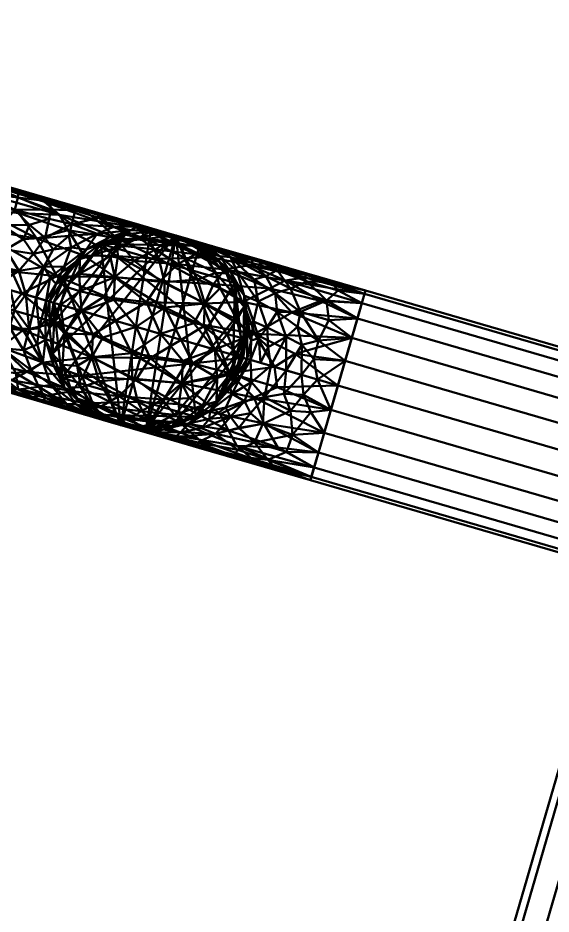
# Model space of a CAD drawing. Header units: inches. Extents: x -1654 to 1344, y -1538 to 36.
# Drawn here: x -878.78 to -865.28, y -646.18 to -623.47 of the extents above; entities that cross this region are included whole.
import ezdxf

# ---------------------------------------------------------------- set-up
doc = ezdxf.new("R2010")
doc.units = ezdxf.units.IN
doc.header["$MEASUREMENT"] = 0
doc.linetypes.add('Center', pattern=[1.25, 0.25, -0.1875, 0.625, -0.1875])
doc.layers.add('M-HVAC-DUCT', color=1, linetype='Center', lineweight=30)
doc.layers.add('M-HVAC-DUCT-SA', color=1, linetype='Continuous', lineweight=50)

# ---------------------------------------------------------------- blocks, each defined once
blk = doc.blocks.new('Round Elbow - 1 D-853354-_3D_')
at = {"layer": 'M-HVAC-DUCT', "color": 8, "linetype": 'Continuous', "lineweight": 50}
mesh = blk.add_polyface(dxfattribs=at)
corners = [(-2.5, 5), (-2.69, 4.043), (-3.232, 3.232), (-4.043, 2.69), (-5, 2.5), (-5, 2.415, 0.647), (-5, 2.165, 1.25), (-5, 1.768, 1.768), (-5, 1.25, 2.165), (-5, 0.647, 2.415), (-5, 0, 2.5), (-3.455, 0.245, 2.5), (-2.061, 0.955, 2.5), (-0.955, 2.061, 2.5), (-0.245, 3.455, 2.5), (0, 5, 2.5), (-0.647, 5, 2.415), (-1.25, 5, 2.165), (-1.768, 5, 1.768), (-2.165, 5, 1.25), (-2.415, 5, 0.647), (-2.919, 2.213, 1.983), (-2.342, 3.574, 1.522), (-4.025, 2.493, 0.957), (-1.238, 3.518, 2.31), (-3.573, 1.217, 2.31), (-2.429, 4.209, 0.957), (-2.028, 2.028, 2.37), (-2.904, 3.399, 0.818), (-4.24, 2.081, 1.522), (-1.635, 4.119, 1.983), (-3.434, 2.464, 1.473), (-1.987, 3.163, 2.021), (-4.213, 1.612, 1.983), (-2.062, 4.317, 1.522), (-3.394, 2.867, 0.906), (-2.891, 3.004, 1.362), (-4.464, 2.607), (-4.232, 2.572, 0.477), (-3.638, 2.961), (-3.39, 3.038, 0.434), (-3.77, 2.744, 0.587), (-4.527, 2.396, 0.842), (-2.607, 4.464), (-2.575, 4.233, 0.465), (-2.667, 3.832, 0.729), (-2.604, 3.605, 1.135), (-1.011, 4.337, 2.31), (-0.539, 4.102, 2.459), (-0.835, 3.204, 2.457), (-1.456, 2.711, 2.375), (-4.369, 1.006, 2.31), (-4.098, 0.543, 2.459), (-3.19, 0.843, 2.456), (-2.748, 1.48, 2.361), (-2.267, 2.478, 2.147), (-2.566, 2.821, 1.802), (-3.484, 1.735, 2.071), (-2.961, 3.638)]
mesh.append_faces([[corners[k] for k in face] for face in [(9, 51, 8), (17, 47, 16), (16, 48, 15), (1, 44, 43), (37, 38, 3), (2, 28, 58), (15, 48, 14), (10, 52, 9)]], dxfattribs={"vtx0": -1, "vtx1": -1, "color": 8})
mesh.append_faces([[corners[k] for k in face] for face in [(21, 57, 54), (25, 53, 54), (31, 29, 57), (13, 49, 50), (28, 35, 36), (5, 42, 38), (25, 52, 53), (5, 38, 37), (29, 23, 42), (38, 42, 23), (48, 49, 14), (20, 43, 44), (33, 57, 29), (47, 48, 16), (25, 51, 52), (30, 32, 24), (31, 23, 29), (47, 30, 24), (46, 26, 45), (35, 41, 23), (50, 32, 55), (35, 40, 41), (34, 30, 18), (45, 26, 44), (22, 34, 26), (28, 45, 58), (32, 30, 22), (7, 33, 29), (55, 56, 21), (35, 23, 31), (56, 22, 36), (55, 21, 54), (51, 33, 8), (57, 33, 25), (26, 34, 19), (22, 30, 34), (36, 35, 31), (56, 31, 21), (46, 36, 22), (38, 41, 3), (28, 40, 35), (39, 41, 40), (23, 41, 38), (29, 42, 6), (45, 44, 1), (20, 44, 26), (46, 45, 28), (36, 46, 28), (26, 46, 22), (30, 47, 17), (24, 49, 48), (24, 48, 47), (50, 49, 24), (32, 50, 24), (13, 50, 27), (52, 51, 9), (33, 51, 25), (52, 11, 53), (54, 12, 27), (12, 54, 53), (54, 27, 55), (50, 55, 27), (56, 55, 32), (22, 56, 32), (31, 56, 36), (54, 57, 25), (31, 57, 21), (2, 40, 28)]], dxfattribs={"vtx0": -1, "vtx1": -1, "vtx2": -1, "color": 8})
mesh.append_faces([[corners[k] for k in face] for face in [(29, 6, 7), (26, 19, 20), (30, 17, 18), (34, 18, 19), (40, 2, 39), (45, 1, 58)]], dxfattribs={"vtx0": -1, "vtx2": -1, "color": 8})
mesh.append_faces([[corners[k] for k in face] for face in [(10, 11, 52), (12, 13, 27), (7, 8, 33), (39, 3, 41), (5, 6, 42), (13, 14, 49), (11, 12, 53)]], dxfattribs={"vtx1": -1, "vtx2": -1, "color": 8})
mesh.append_faces([[corners[k] for k in face] for face in [(37, 4, 5), (20, 0, 43)]], dxfattribs={"vtx2": -1, "color": 8})
mesh = blk.add_polyface(dxfattribs=at)
corners = [(0, 5, -2.5), (-0.245, 3.455, -2.5), (-0.955, 2.061, -2.5), (-2.061, 0.955, -2.5), (-3.455, 0.245, -2.5), (-5, 0, -2.5), (-5, 0.647, -2.415), (-5, 1.25, -2.165), (-5, 1.768, -1.768), (-5, 2.165, -1.25), (-5, 2.415, -0.647), (-5, 2.5), (-4.043, 2.69), (-3.232, 3.232), (-2.69, 4.043), (-2.5, 5), (-2.415, 5, -0.647), (-2.165, 5, -1.25), (-1.768, 5, -1.768), (-1.25, 5, -2.165), (-0.647, 5, -2.415), (-3.164, 2.607, -1.522), (-1.925, 3.375, -1.983), (-3.224, 1.514, -2.251), (-2.493, 4.025, -0.957), (-4.036, 2.488, -0.957), (-1.133, 3.821, -2.31), (-4.1, 1.64, -1.983), (-1.999, 1.999, -2.383), (-2.081, 4.24, -1.522), (-2.459, 3.448, -1.469), (-2.99, 3.299, -0.804), (-4.315, 2.062, -1.522), (-1.61, 4.222, -1.983), (-4.114, 1.055, -2.31), (-3.307, 0.895, -2.437), (-2.612, 2.363, -2.042), (-4.464, 2.607), (-4.232, 2.573, -0.476), (-3.57, 2.88, -0.534), (-4.53, 2.4, -0.832), (-2.607, 4.464), (-2.572, 4.232, -0.477), (-2.961, 3.638), (-2.76, 3.741, -0.586), (-2.396, 4.527, -0.842), (-3.636, 2.117, -1.724), (-4.141, 0.501, -2.464), (-2.625, 1.413, -2.4), (-3.68, 2.435, -1.333), (-3.335, 2.839, -1.043), (-2.886, 3.072, -1.294), (-2.602, 2.886, -1.731), (-0.996, 2.96, -2.448), (-1.567, 3.021, -2.275), (-0.574, 4.067, -2.454), (-3.638, 2.961), (-3.197, 1.984, -2.01)]
mesh.append_faces([[corners[k] for k in face] for face in [(12, 38, 37), (4, 35, 3), (6, 47, 5), (41, 42, 14), (14, 44, 43), (5, 47, 4), (0, 55, 20)]], dxfattribs={"vtx0": -1, "vtx1": -1, "color": 8})
mesh.append_faces([[corners[k] for k in face] for face in [(10, 38, 40), (27, 32, 46), (33, 29, 18), (35, 47, 34), (23, 34, 27), (12, 39, 38), (10, 37, 38), (39, 25, 38), (21, 50, 51), (16, 42, 41), (24, 29, 30), (35, 48, 3), (24, 42, 45), (16, 45, 42), (20, 55, 26), (54, 26, 53), (45, 29, 24), (53, 26, 55), (30, 31, 24), (57, 36, 23), (42, 24, 44), (22, 33, 26), (46, 57, 27), (36, 28, 48), (52, 22, 36), (27, 8, 32), (42, 44, 14), (30, 29, 22), (25, 50, 49), (40, 32, 9), (46, 49, 21), (26, 33, 19), (29, 33, 22), (27, 34, 7), (35, 34, 23), (35, 23, 48), (47, 35, 4), (21, 51, 52), (54, 36, 22), (38, 25, 40), (13, 31, 39), (49, 50, 21), (32, 40, 25), (44, 24, 31), (31, 43, 44), (29, 45, 17), (49, 32, 25), (57, 21, 36), (34, 47, 6), (36, 48, 23), (3, 48, 28), (32, 49, 46), (50, 25, 39), (39, 31, 50), (51, 31, 30), (31, 51, 50), (52, 51, 30), (22, 52, 30), (21, 52, 36), (2, 28, 53), (26, 54, 22), (53, 28, 54), (36, 54, 28), (53, 55, 1), (27, 57, 23), (21, 57, 46)]], dxfattribs={"vtx0": -1, "vtx1": -1, "vtx2": -1, "color": 8})
mesh.append_faces([[corners[k] for k in face] for face in [(27, 7, 8), (53, 1, 2), (34, 6, 7), (28, 2, 3), (29, 17, 18), (31, 13, 43)]], dxfattribs={"vtx0": -1, "vtx2": -1, "color": 8})
mesh.append_faces([[corners[k] for k in face] for face in [(39, 12, 56, 13)]], dxfattribs={"vtx0": -1, "vtx3": -1, "color": 8})
mesh.append_faces([[corners[k] for k in face] for face in [(8, 9, 32), (18, 19, 33), (19, 20, 26), (0, 1, 55), (9, 10, 40), (16, 17, 45)]], dxfattribs={"vtx1": -1, "vtx2": -1, "color": 8})
mesh.append_faces([[corners[k] for k in face] for face in [(10, 11, 37), (41, 15, 16)]], dxfattribs={"vtx2": -1, "color": 8})
mesh = blk.add_polyface(dxfattribs=at)
corners = [(2.5, 5), (2.312, 3.331), (1.757, 1.746), (0.864, 0.324), (-0.324, -0.864), (-1.746, -1.757), (-3.331, -2.312), (-5, -2.5), (-5, -2.415, -0.647), (-5, -2.165, -1.25), (-5, -1.768, -1.768), (-5, -1.25, -2.165), (-5, -0.647, -2.415), (-5, 0, -2.5), (-3.455, 0.245, -2.5), (-2.061, 0.955, -2.5), (-0.955, 2.061, -2.5), (-0.245, 3.455, -2.5), (0, 5, -2.5), (0.647, 5, -2.415), (1.25, 5, -2.165), (1.768, 5, -1.768), (2.165, 5, -1.25), (2.415, 5, -0.647), (-0.249, 0.249, -1.815), (-1.997, -0.179, -2.297), (0.179, 1.997, -2.297), (1.187, 1.187, -1.053), (-1.187, -1.187, -1.053), (-2.656, -1.233, -1.87), (1.233, 2.656, -1.87), (-1.023, 1.023, -2.421), (0.239, -0.239, -0.669), (2.073, 3.047, -0.885), (-2.611, -2.013, -0.669), (-3.36, -1.845, -1.446), (1.867, 3.468, -1.451), (-2.379, 0.207, -2.457), (-3.431, -0.51, -2.391), (-0.207, 2.379, -2.457), (0.51, 3.431, -2.391), (1.319, 1.053, -0.496), (-1.053, -1.319, -0.496), (-2.972, -0.882, -2.181), (0.882, 2.972, -2.181), (-0.609, 0.609, -2.188), (0.051, -0.051, -1.288), (0.395, 1.418, -2.017), (0.838, 1.261, -1.585), (-1.418, -0.395, -2.017), (-1.261, -0.838, -1.585), (1.942, 2.279, -0.466), (2.309, 3.533, -0.474), (-3.98, -1.502, -1.936), (1.502, 3.98, -1.936), (-3.737, -2.348, -0.468), (1.447, 2.337, -1.532), (-2.101, -1.476, -1.364)]
mesh.append_faces([[corners[k] for k in face] for face in [(14, 38, 13), (16, 31, 15), (21, 54, 20), (4, 32, 3), (2, 51, 1), (23, 33, 22), (0, 52, 23), (7, 55, 6), (9, 55, 8)]], dxfattribs={"vtx0": -1, "vtx1": -1, "color": 8})
mesh.append_faces([[corners[k] for k in face] for face in [(6, 55, 34), (48, 56, 27), (47, 48, 24), (46, 32, 28), (39, 31, 16), (51, 52, 1), (34, 9, 35), (29, 50, 57), (40, 26, 39), (28, 42, 34), (57, 34, 35), (54, 44, 20), (27, 32, 46), (37, 38, 14), (34, 55, 9), (45, 25, 31), (37, 31, 25), (45, 31, 26), (43, 12, 38), (22, 33, 36), (49, 24, 50), (45, 47, 24), (40, 44, 26), (51, 2, 41), (10, 53, 35), (32, 27, 41), (45, 49, 25), (42, 32, 4), (56, 33, 27), (54, 36, 30), (31, 37, 15), (38, 37, 25), (38, 25, 43), (31, 39, 26), (17, 40, 39), (32, 41, 3), (51, 27, 33), (34, 42, 5), (32, 42, 28), (49, 43, 25), (43, 29, 53), (44, 40, 19), (47, 44, 30), (47, 45, 26), (49, 45, 24), (50, 46, 28), (48, 46, 24), (44, 47, 26), (48, 27, 46), (47, 30, 48), (56, 48, 30), (24, 46, 50), (43, 49, 29), (57, 50, 28), (29, 49, 50), (27, 51, 41), (51, 33, 52), (33, 23, 52), (43, 53, 11), (35, 53, 29), (36, 54, 21), (44, 54, 30), (30, 36, 56), (56, 36, 33), (34, 57, 28), (29, 57, 35)]], dxfattribs={"vtx0": -1, "vtx1": -1, "vtx2": -1, "color": 8})
mesh.append_faces([[corners[k] for k in face] for face in [(35, 9, 10), (40, 18, 19), (36, 21, 22), (53, 10, 11), (39, 16, 17), (38, 12, 13), (44, 19, 20)]], dxfattribs={"vtx0": -1, "vtx2": -1, "color": 8})
mesh.append_faces([[corners[k] for k in face] for face in [(11, 12, 43), (14, 15, 37), (4, 5, 42), (7, 8, 55), (0, 1, 52), (5, 6, 34), (2, 3, 41), (17, 18, 40)]], dxfattribs={"vtx1": -1, "vtx2": -1, "color": 8})
mesh = blk.add_polyface(dxfattribs=at)
corners = [(0, 5, 2.5), (-0.245, 3.455, 2.5), (-0.955, 2.061, 2.5), (-2.061, 0.955, 2.5), (-3.455, 0.245, 2.5), (-5, 0, 2.5), (-5, -0.647, 2.415), (-5, -1.25, 2.165), (-5, -1.768, 1.768), (-5, -2.165, 1.25), (-5, -2.415, 0.647), (-5, -2.5), (-3.331, -2.312), (-1.746, -1.757), (-0.324, -0.864), (0.864, 0.324), (1.757, 1.746), (2.312, 3.331), (2.5, 5), (2.415, 5, 0.647), (2.165, 5, 1.25), (1.768, 5, 1.768), (1.25, 5, 2.165), (0.647, 5, 2.415), (-0.249, 0.249, 1.815), (0.179, 1.997, 2.297), (-1.997, -0.179, 2.297), (-1.187, -1.187, 1.053), (1.187, 1.187, 1.053), (1.233, 2.656, 1.87), (-2.656, -1.233, 1.87), (-1.023, 1.023, 2.421), (-3.047, -2.073, 0.885), (0.239, -0.239, 0.669), (2.013, 2.611, 0.669), (1.845, 3.36, 1.446), (-3.468, -1.867, 1.451), (-0.207, 2.379, 2.457), (0.51, 3.431, 2.391), (-2.379, 0.207, 2.457), (-3.431, -0.51, 2.391), (-1.053, -1.319, 0.496), (1.319, 1.053, 0.496), (0.882, 2.972, 2.181), (-2.972, -0.882, 2.181), (-0.609, 0.609, 2.188), (0.051, -0.051, 1.288), (-1.418, -0.395, 2.017), (-1.261, -0.838, 1.585), (0.395, 1.418, 2.017), (0.838, 1.261, 1.585), (-2.279, -1.942, 0.466), (-3.533, -2.309, 0.474), (1.502, 3.98, 1.936), (-3.98, -1.502, 1.936), (2.348, 3.737, 0.468), (-2.337, -1.447, 1.532), (1.476, 2.101, 1.364)]
mesh.append_faces([[corners[k] for k in face] for face in [(13, 51, 12), (10, 32, 9), (14, 41, 13), (8, 54, 7), (23, 43, 22), (11, 52, 10), (18, 55, 17), (20, 55, 19)]], dxfattribs={"vtx0": -1, "vtx1": -1, "color": 8})
mesh.append_faces([[corners[k] for k in face] for face in [(37, 38, 1), (40, 26, 39), (51, 13, 41), (47, 48, 24), (15, 42, 33), (49, 24, 50), (45, 49, 25), (54, 44, 7), (25, 31, 45), (45, 47, 24), (9, 32, 36), (21, 53, 35), (44, 26, 40), (28, 42, 34), (27, 33, 46), (29, 50, 57), (34, 55, 20), (35, 57, 34), (51, 52, 12), (45, 31, 26), (25, 37, 31), (41, 33, 27), (46, 33, 28), (48, 56, 27), (17, 55, 34), (43, 23, 38), (34, 20, 35), (39, 31, 3), (56, 32, 27), (54, 36, 30), (31, 37, 2), (38, 37, 25), (38, 25, 43), (31, 39, 26), (4, 40, 39), (33, 41, 14), (51, 27, 32), (34, 42, 16), (33, 42, 28), (49, 43, 25), (43, 29, 53), (44, 40, 6), (47, 44, 30), (47, 45, 26), (49, 45, 24), (50, 46, 28), (48, 46, 24), (44, 47, 26), (48, 27, 46), (47, 30, 48), (56, 48, 30), (24, 46, 50), (43, 49, 29), (57, 50, 28), (29, 49, 50), (27, 51, 41), (51, 32, 52), (32, 10, 52), (43, 53, 22), (35, 53, 29), (36, 54, 8), (44, 54, 30), (30, 36, 56), (56, 36, 32), (34, 57, 28), (29, 57, 35)]], dxfattribs={"vtx0": -1, "vtx1": -1, "vtx2": -1, "color": 8})
mesh.append_faces([[corners[k] for k in face] for face in [(52, 11, 12), (39, 3, 4), (35, 20, 21), (55, 18, 19), (53, 21, 22), (38, 0, 1), (31, 2, 3), (38, 23, 0), (44, 6, 7)]], dxfattribs={"vtx0": -1, "vtx2": -1, "color": 8})
mesh.append_faces([[corners[k] for k in face] for face in [(16, 17, 34), (8, 9, 36), (5, 6, 40), (14, 15, 33), (15, 16, 42), (1, 2, 37), (4, 5, 40)]], dxfattribs={"vtx1": -1, "vtx2": -1, "color": 8})
mesh = blk.add_polyface(dxfattribs=at)
corners = [(0, 5, 2.5), (0.647, 5, 2.415), (1.25, 5, 2.165), (1.768, 5, 1.768), (2.165, 5, 1.25), (2.415, 5, 0.647), (2.5, 5), (2.415, 5, -0.647), (2.165, 5, -1.25), (1.768, 5, -1.768), (1.25, 5, -2.165), (0.647, 5, -2.415), (0, 5, -2.5), (-0.647, 5, -2.415), (-1.25, 5, -2.165), (-1.768, 5, -1.768), (-2.165, 5, -1.25), (-2.415, 5, -0.647), (-2.5, 5), (-2.415, 5, 0.647), (-2.165, 5, 1.25), (-1.768, 5, 1.768), (-1.25, 5, 2.165), (-0.647, 5, 2.415)]
mesh.append_faces([[corners[k] for k in face] for face in [(12, 10, 11), (7, 5, 6)]], dxfattribs={"vtx0": -1, "color": 8})
mesh.append_faces([[corners[k] for k in face] for face in [(1, 12, 0)]], dxfattribs={"vtx0": -1, "vtx1": -1, "color": 8})
mesh.append_faces([[corners[k] for k in face] for face in [(22, 0, 12, 21)]], dxfattribs={"vtx0": -1, "vtx1": -1, "vtx2": -1, "color": 8})
mesh.append_faces([[corners[k] for k in face] for face in [(12, 5, 9, 10)]], dxfattribs={"vtx0": -1, "vtx1": -1, "vtx3": -1, "color": 8})
mesh.append_faces([[corners[k] for k in face] for face in [(12, 20, 21)]], dxfattribs={"vtx0": -1, "vtx2": -1, "color": 8})
mesh.append_faces([[corners[k] for k in face] for face in [(20, 12, 13, 14)]], dxfattribs={"vtx0": -1, "vtx3": -1, "color": 8})
mesh.append_faces([[corners[k] for k in face] for face in [(23, 0, 22)]], dxfattribs={"vtx1": -1, "color": 8})
mesh.append_faces([[corners[k] for k in face] for face in [(15, 16, 19, 14), (8, 9, 5, 7), (19, 20, 14), (4, 5, 12, 3), (2, 3, 12, 1)]], dxfattribs={"vtx1": -1, "vtx2": -1, "color": 8})
mesh.append_faces([[corners[k] for k in face] for face in [(16, 17, 18, 19)]], dxfattribs={"vtx3": -1, "color": 8})
mesh = blk.add_polyface(dxfattribs=at)
corners = [(-5, 0, 2.5), (-5, 0.647, 2.415), (-5, 1.25, 2.165), (-5, 1.768, 1.768), (-5, 2.165, 1.25), (-5, 2.415, 0.647), (-5, 2.5), (-5, 2.415, -0.647), (-5, 2.165, -1.25), (-5, 1.768, -1.768), (-5, 1.25, -2.165), (-5, 0.647, -2.415), (-5, 0, -2.5), (-5, -0.647, -2.415), (-5, -1.25, -2.165), (-5, -1.768, -1.768), (-5, -2.165, -1.25), (-5, -2.415, -0.647), (-5, -2.5), (-5, -2.415, 0.647), (-5, -2.165, 1.25), (-5, -1.768, 1.768), (-5, -1.25, 2.165), (-5, -0.647, 2.415)]
mesh.append_faces([[corners[k] for k in face] for face in [(5, 8, 9, 10), (11, 1, 2, 3), (12, 19, 20, 21), (12, 21, 22, 23)]], dxfattribs={"vtx0": -1, "vtx3": -1, "color": 8})
mesh.append_faces([[corners[k] for k in face] for face in [(7, 8, 5, 6)]], dxfattribs={"vtx1": -1, "color": 8})
mesh.append_faces([[corners[k] for k in face] for face in [(14, 15, 18, 13), (3, 4, 11)]], dxfattribs={"vtx1": -1, "vtx2": -1, "color": 8})
mesh.append_faces([[corners[k] for k in face] for face in [(11, 12, 23, 1)]], dxfattribs={"vtx1": -1, "vtx2": -1, "vtx3": -1, "color": 8})
mesh.append_faces([[corners[k] for k in face] for face in [(18, 19, 12, 13), (10, 11, 4, 5)]], dxfattribs={"vtx1": -1, "vtx3": -1, "color": 8})
mesh.append_faces([[corners[k] for k in face] for face in [(16, 17, 18, 15), (23, 0, 1)]], dxfattribs={"vtx2": -1, "color": 8})

msp = doc.modelspace()

# ---------------------------------------------------------------- linework, layer by layer
at = {"layer": 'M-HVAC-DUCT', "color": 5}
for p, q in [((-875.478, -631.387, 1325), (-875.478, -631.387, 1345)), ((-875.478, -631.387, 1325), (-875.478, -631.387, 1345)), ((-841.523, -641.258, 1350), (-870.677, -632.782, 1350)), ((-841.523, -641.258, 1350), (-870.677, -632.782, 1350))]:
    msp.add_line(p, q, dxfattribs=at)
at = {"layer": 'M-HVAC-DUCT', "color": 5, "extrusion": (-0.279157, -0.960246, -1.2326e-32)}
msp.add_arc((-669.418, 1325, 850.682), 5, 270, 360, dxfattribs=at)
at = {"layer": 'M-HVAC-DUCT', "color": 5, "extrusion": (0.279157, 0.960246, -1.2326e-32)}
msp.add_arc((659.418, 1345, -850.682), 5, 0, 90, dxfattribs=at)

# ---------------------------------------------------------------- block references
at = {"layer": 'M-HVAC-DUCT-SA', "color": 8, "extrusion": (-0.279157, -0.960246, 0)}
msp.add_blockref('Round Elbow - 1 D-853354-_3D_', (-664.418, 1320, 850.682), dxfattribs=at)
at = {"layer": 'M-HVAC-DUCT-SA', "color": 8, "extrusion": (0.279157, 0.960246, 0), "rotation": 90}
msp.add_blockref('Round Elbow - 1 D-853354-_3D_', (664.418, 1350, -850.682), dxfattribs=at)

# ---------------------------------------------------------------- meshes
at = {"layer": 'M-HVAC-DUCT-SA', "color": 8}
mesh = msp.add_polyface(dxfattribs=at)
corners = [(-877.285, -684.472, 1320), (-877.093, -684.528, 1321.78), (-876.525, -684.694, 1323.471), (-875.609, -684.96, 1324.988), (-874.393, -685.313, 1326.255), (-872.937, -685.737, 1327.208), (-871.313, -686.209, 1327.799), (-869.603, -686.706, 1328), (-851.87, -625.707, 1328), (-853.58, -625.21, 1327.799), (-855.203, -624.738, 1327.208), (-856.66, -624.315, 1326.255), (-857.876, -623.961, 1324.988), (-858.792, -623.695, 1323.471), (-859.36, -623.53, 1321.78), (-859.552, -623.474, 1320)]
mesh.append_faces([[corners[k] for k in face] for face in [(8, 9, 6, 7)]], dxfattribs={"vtx1": -1, "color": 8})
mesh.append_faces([[corners[k] for k in face] for face in [(9, 10, 5, 6), (10, 11, 4, 5), (3, 4, 11, 12), (12, 13, 2, 3), (13, 14, 1, 2)]], dxfattribs={"vtx1": -1, "vtx3": -1, "color": 8})
mesh.append_faces([[corners[k] for k in face] for face in [(14, 15, 0, 1)]], dxfattribs={"vtx3": -1, "color": 8})
mesh = msp.add_polyface(dxfattribs=at)
corners = [(-869.603, -686.706, 1312), (-871.313, -686.209, 1312.201), (-872.937, -685.737, 1312.792), (-874.393, -685.313, 1313.745), (-875.609, -684.96, 1315.012), (-876.525, -684.694, 1316.529), (-877.093, -684.528, 1318.22), (-877.285, -684.472, 1320), (-859.552, -623.474, 1320), (-859.36, -623.53, 1318.22), (-858.792, -623.695, 1316.529), (-857.876, -623.961, 1315.012), (-856.66, -624.315, 1313.745), (-855.203, -624.738, 1312.792), (-853.58, -625.21, 1312.201), (-851.87, -625.707, 1312)]
mesh.append_faces([[corners[k] for k in face] for face in [(8, 9, 6, 7)]], dxfattribs={"vtx1": -1, "color": 8})
mesh.append_faces([[corners[k] for k in face] for face in [(9, 10, 5, 6), (10, 11, 4, 5), (3, 4, 11, 12), (12, 13, 2, 3), (13, 14, 1, 2)]], dxfattribs={"vtx1": -1, "vtx3": -1, "color": 8})
mesh.append_faces([[corners[k] for k in face] for face in [(14, 15, 0, 1)]], dxfattribs={"vtx3": -1, "color": 8})
mesh = msp.add_polyface(dxfattribs=at)
corners = [(-869.603, -686.706, 1328), (-867.894, -687.203, 1327.799), (-866.27, -687.675, 1327.208), (-864.814, -688.098, 1326.255), (-863.597, -688.452, 1324.988), (-862.682, -688.718, 1323.471), (-862.114, -688.883, 1321.78), (-861.921, -688.939, 1320), (-844.188, -627.94, 1320), (-844.381, -627.884, 1321.78), (-844.949, -627.719, 1323.471), (-845.864, -627.453, 1324.988), (-847.081, -627.099, 1326.255), (-848.537, -626.676, 1327.208), (-850.161, -626.204, 1327.799), (-851.87, -625.707, 1328)]
mesh.append_faces([[corners[k] for k in face] for face in [(9, 10, 5, 6), (10, 11, 4, 5), (3, 4, 11, 12), (12, 13, 2, 3), (13, 14, 1, 2)]], dxfattribs={"vtx1": -1, "vtx3": -1, "color": 8})
mesh.append_faces([[corners[k] for k in face] for face in [(7, 8, 9, 6)]], dxfattribs={"vtx2": -1, "color": 8})
mesh.append_faces([[corners[k] for k in face] for face in [(14, 15, 0, 1)]], dxfattribs={"vtx3": -1, "color": 8})
mesh = msp.add_polyface(dxfattribs=at)
corners = [(-861.921, -688.939, 1320), (-862.114, -688.883, 1318.22), (-862.682, -688.718, 1316.529), (-863.597, -688.452, 1315.012), (-864.814, -688.098, 1313.745), (-866.27, -687.675, 1312.792), (-867.894, -687.203, 1312.201), (-869.603, -686.706, 1312), (-851.87, -625.707, 1312), (-850.161, -626.204, 1312.201), (-848.537, -626.676, 1312.792), (-847.081, -627.099, 1313.745), (-845.864, -627.453, 1315.012), (-844.949, -627.719, 1316.529), (-844.381, -627.884, 1318.22), (-844.188, -627.94, 1320)]
mesh.append_faces([[corners[k] for k in face] for face in [(8, 9, 6, 7)]], dxfattribs={"vtx1": -1, "color": 8})
mesh.append_faces([[corners[k] for k in face] for face in [(9, 10, 5, 6), (10, 11, 4, 5), (3, 4, 11, 12), (12, 13, 2, 3), (13, 14, 1, 2)]], dxfattribs={"vtx1": -1, "vtx3": -1, "color": 8})
mesh.append_faces([[corners[k] for k in face] for face in [(14, 15, 0, 1)]], dxfattribs={"vtx3": -1, "color": 8})
mesh = msp.add_polyface(dxfattribs=at)
corners = [(-876.176, -633.787, 1325), (-876.773, -633.525, 1325), (-877.283, -633.117, 1325), (-877.669, -632.591, 1325), (-877.906, -631.982, 1325), (-877.977, -631.334, 1325), (-877.879, -630.689, 1325), (-877.616, -630.091, 1325), (-877.208, -629.582, 1325), (-876.682, -629.196, 1325), (-876.074, -628.959, 1325), (-875.425, -628.887, 1325), (-874.78, -628.986, 1325), (-874.183, -629.248, 1325), (-873.673, -629.656, 1325), (-873.287, -630.182, 1325), (-873.05, -630.791, 1325), (-872.979, -631.439, 1325), (-873.077, -632.084, 1325), (-873.34, -632.682, 1325), (-873.748, -633.191, 1325), (-874.274, -633.577, 1325), (-874.882, -633.814, 1325), (-875.531, -633.886, 1325)]
mesh.append_faces([[corners[k] for k in face] for face in [(1, 23, 0), (18, 15, 16, 17)]], dxfattribs={"vtx0": -1, "color": 8})
mesh.append_faces([[corners[k] for k in face] for face in [(13, 9, 12)]], dxfattribs={"vtx0": -1, "vtx1": -1, "color": 8})
mesh.append_faces([[corners[k] for k in face] for face in [(21, 3, 18, 20)]], dxfattribs={"vtx0": -1, "vtx1": -1, "vtx2": -1, "color": 8})
mesh.append_faces([[corners[k] for k in face] for face in [(18, 3, 6, 9), (15, 18, 9, 13)]], dxfattribs={"vtx0": -1, "vtx1": -1, "vtx2": -1, "vtx3": -1, "color": 8})
mesh.append_faces([[corners[k] for k in face] for face in [(14, 15, 13)]], dxfattribs={"vtx1": -1, "color": 8})
mesh.append_faces([[corners[k] for k in face] for face in [(4, 5, 6, 3), (18, 19, 20)]], dxfattribs={"vtx2": -1, "color": 8})
mesh.append_faces([[corners[k] for k in face] for face in [(1, 2, 3, 21), (21, 22, 23, 1)]], dxfattribs={"vtx2": -1, "vtx3": -1, "color": 8})
mesh.append_faces([[corners[k] for k in face] for face in [(6, 7, 8, 9), (9, 10, 11, 12)]], dxfattribs={"vtx3": -1, "color": 8})
mesh = msp.add_polyface(dxfattribs=at)
corners = [(-876.176, -633.787, 1345), (-875.531, -633.886, 1345), (-874.882, -633.814, 1345), (-874.274, -633.577, 1345), (-873.748, -633.191, 1345), (-873.34, -632.682, 1345), (-873.077, -632.084, 1345), (-872.979, -631.439, 1345), (-873.05, -630.791, 1345), (-873.287, -630.182, 1345), (-873.673, -629.656, 1345), (-874.183, -629.248, 1345), (-874.78, -628.986, 1345), (-875.425, -628.887, 1345), (-876.074, -628.959, 1345), (-876.682, -629.196, 1345), (-877.208, -629.582, 1345), (-877.616, -630.091, 1345), (-877.879, -630.689, 1345), (-877.977, -631.334, 1345), (-877.906, -631.982, 1345), (-877.669, -632.591, 1345), (-877.283, -633.117, 1345), (-876.773, -633.525, 1345)]
mesh.append_faces([[corners[k] for k in face] for face in [(11, 9, 10)]], dxfattribs={"vtx0": -1, "color": 8})
mesh.append_faces([[corners[k] for k in face] for face in [(3, 6, 21), (9, 15, 6, 8)]], dxfattribs={"vtx0": -1, "vtx1": -1, "vtx2": -1, "color": 8})
mesh.append_faces([[corners[k] for k in face] for face in [(18, 21, 6, 15)]], dxfattribs={"vtx0": -1, "vtx1": -1, "vtx2": -1, "vtx3": -1, "color": 8})
mesh.append_faces([[corners[k] for k in face] for face in [(11, 12, 15, 9)]], dxfattribs={"vtx1": -1, "vtx2": -1, "vtx3": -1, "color": 8})
mesh.append_faces([[corners[k] for k in face] for face in [(16, 17, 18, 15), (13, 14, 15, 12), (1, 2, 3), (4, 5, 6, 3), (6, 7, 8)]], dxfattribs={"vtx2": -1, "color": 8})
mesh.append_faces([[corners[k] for k in face] for face in [(21, 22, 23, 3), (23, 0, 1, 3)]], dxfattribs={"vtx2": -1, "vtx3": -1, "color": 8})
mesh.append_faces([[corners[k] for k in face] for face in [(18, 19, 20, 21)]], dxfattribs={"vtx3": -1, "color": 8})
mesh = msp.add_polyface(dxfattribs=at)
corners = [(-874.78, -628.986, 1325), (-875.425, -628.887, 1325), (-876.074, -628.959, 1325), (-876.682, -629.196, 1325), (-877.208, -629.582, 1325), (-877.616, -630.091, 1325), (-877.879, -630.689, 1325), (-877.879, -630.689, 1345), (-877.616, -630.091, 1345), (-877.208, -629.582, 1345), (-876.682, -629.196, 1345), (-876.074, -628.959, 1345), (-875.425, -628.887, 1345), (-874.78, -628.986, 1345)]
mesh.append_faces([[corners[k] for k in face] for face in [(7, 8, 5, 6)]], dxfattribs={"vtx1": -1, "color": 8})
mesh.append_faces([[corners[k] for k in face] for face in [(8, 9, 4, 5), (3, 4, 9, 10), (11, 12, 1, 2), (2, 3, 10, 11)]], dxfattribs={"vtx1": -1, "vtx3": -1, "color": 8})
mesh.append_faces([[corners[k] for k in face] for face in [(12, 13, 0, 1)]], dxfattribs={"vtx3": -1, "color": 8})
mesh = msp.add_polyface(dxfattribs=at)
corners = [(-873.077, -632.084, 1325), (-872.979, -631.439, 1325), (-873.05, -630.791, 1325), (-873.287, -630.182, 1325), (-873.673, -629.656, 1325), (-874.183, -629.248, 1325), (-874.78, -628.986, 1325), (-874.78, -628.986, 1345), (-874.183, -629.248, 1345), (-873.673, -629.656, 1345), (-873.287, -630.182, 1345), (-873.05, -630.791, 1345), (-872.979, -631.439, 1345), (-873.077, -632.084, 1345)]
mesh.append_faces([[corners[k] for k in face] for face in [(7, 8, 5, 6)]], dxfattribs={"vtx1": -1, "color": 8})
mesh.append_faces([[corners[k] for k in face] for face in [(8, 9, 4, 5), (3, 4, 9, 10), (11, 12, 1, 2), (2, 3, 10, 11)]], dxfattribs={"vtx1": -1, "vtx3": -1, "color": 8})
mesh.append_faces([[corners[k] for k in face] for face in [(12, 13, 0, 1)]], dxfattribs={"vtx3": -1, "color": 8})
mesh = msp.add_polyface(dxfattribs=at)
corners = [(-869.979, -630.382, 1350), (-870.003, -630.463, 1349.353), (-870.072, -630.703, 1348.75), (-870.183, -631.085, 1348.232), (-870.328, -631.582, 1347.835), (-870.496, -632.161, 1347.585), (-870.677, -632.782, 1347.5), (-870.857, -633.404, 1347.585), (-871.026, -633.983, 1347.835), (-871.17, -634.48, 1348.232), (-871.281, -634.861, 1348.75), (-871.351, -635.101, 1349.353), (-871.375, -635.183, 1350), (-871.351, -635.101, 1350.647), (-871.281, -634.861, 1351.25), (-871.17, -634.48, 1351.768), (-871.026, -633.983, 1352.165), (-870.857, -633.404, 1352.415), (-870.677, -632.782, 1352.5), (-870.496, -632.161, 1352.415), (-870.328, -631.582, 1352.165), (-870.183, -631.085, 1351.768), (-870.072, -630.703, 1351.25), (-870.003, -630.463, 1350.647)]
mesh.append_faces([[corners[k] for k in face] for face in [(15, 13, 14), (8, 6, 7)]], dxfattribs={"vtx0": -1, "color": 8})
mesh.append_faces([[corners[k] for k in face] for face in [(11, 15, 9, 10)]], dxfattribs={"vtx0": -1, "vtx1": -1, "color": 8})
mesh.append_faces([[corners[k] for k in face] for face in [(18, 6, 15)]], dxfattribs={"vtx0": -1, "vtx1": -1, "vtx2": -1, "color": 8})
mesh.append_faces([[corners[k] for k in face] for face in [(21, 3, 6, 18)]], dxfattribs={"vtx0": -1, "vtx1": -1, "vtx2": -1, "vtx3": -1, "color": 8})
mesh.append_faces([[corners[k] for k in face] for face in [(6, 8, 9, 15)]], dxfattribs={"vtx0": -1, "vtx2": -1, "vtx3": -1, "color": 8})
mesh.append_faces([[corners[k] for k in face] for face in [(15, 11, 12, 13)]], dxfattribs={"vtx0": -1, "vtx3": -1, "color": 8})
mesh.append_faces([[corners[k] for k in face] for face in [(20, 21, 18, 19)]], dxfattribs={"vtx1": -1, "color": 8})
mesh.append_faces([[corners[k] for k in face] for face in [(4, 5, 6, 3), (23, 0, 1), (16, 17, 18, 15)]], dxfattribs={"vtx2": -1, "color": 8})
mesh.append_faces([[corners[k] for k in face] for face in [(1, 2, 3, 21), (21, 22, 23, 1)]], dxfattribs={"vtx2": -1, "vtx3": -1, "color": 8})
mesh = msp.add_polyface(dxfattribs=at)
corners = [(-841.523, -641.258, 1352.5), (-841.342, -640.636, 1352.415), (-841.174, -640.057, 1352.165), (-841.029, -639.56, 1351.768), (-840.919, -639.179, 1351.25), (-840.849, -638.939, 1350.647), (-840.825, -638.857, 1350), (-869.979, -630.382, 1350), (-870.003, -630.463, 1350.647), (-870.072, -630.703, 1351.25), (-870.183, -631.085, 1351.768), (-870.328, -631.582, 1352.165), (-870.496, -632.161, 1352.415), (-870.677, -632.782, 1352.5)]
mesh.append_faces([[corners[k] for k in face] for face in [(8, 9, 4, 5), (3, 4, 9, 10), (11, 12, 1, 2), (2, 3, 10, 11)]], dxfattribs={"vtx1": -1, "vtx3": -1, "color": 8})
mesh.append_faces([[corners[k] for k in face] for face in [(6, 7, 8, 5)]], dxfattribs={"vtx2": -1, "color": 8})
mesh.append_faces([[corners[k] for k in face] for face in [(12, 13, 0, 1)]], dxfattribs={"vtx3": -1, "color": 8})
mesh = msp.add_polyface(dxfattribs=at)
corners = [(-840.825, -638.857, 1350), (-840.849, -638.939, 1349.353), (-840.919, -639.179, 1348.75), (-841.029, -639.56, 1348.232), (-841.174, -640.057, 1347.835), (-841.342, -640.636, 1347.585), (-841.523, -641.258, 1347.5), (-870.677, -632.782, 1347.5), (-870.496, -632.161, 1347.585), (-870.328, -631.582, 1347.835), (-870.183, -631.085, 1348.232), (-870.072, -630.703, 1348.75), (-870.003, -630.463, 1349.353), (-869.979, -630.382, 1350)]
mesh.append_faces([[corners[k] for k in face] for face in [(7, 8, 5, 6)]], dxfattribs={"vtx1": -1, "color": 8})
mesh.append_faces([[corners[k] for k in face] for face in [(8, 9, 4, 5), (3, 4, 9, 10), (11, 12, 1, 2), (2, 3, 10, 11)]], dxfattribs={"vtx1": -1, "vtx3": -1, "color": 8})
mesh.append_faces([[corners[k] for k in face] for face in [(12, 13, 0, 1)]], dxfattribs={"vtx3": -1, "color": 8})
mesh = msp.add_polyface(dxfattribs=at)
corners = [(-877.879, -630.689, 1325), (-877.977, -631.334, 1325), (-877.906, -631.982, 1325), (-877.669, -632.591, 1325), (-877.283, -633.117, 1325), (-876.773, -633.525, 1325), (-876.176, -633.787, 1325), (-876.176, -633.787, 1345), (-876.773, -633.525, 1345), (-877.283, -633.117, 1345), (-877.669, -632.591, 1345), (-877.906, -631.982, 1345), (-877.977, -631.334, 1345), (-877.879, -630.689, 1345)]
mesh.append_faces([[corners[k] for k in face] for face in [(8, 9, 4, 5), (3, 4, 9, 10), (11, 12, 1, 2), (2, 3, 10, 11)]], dxfattribs={"vtx1": -1, "vtx3": -1, "color": 8})
mesh.append_faces([[corners[k] for k in face] for face in [(6, 7, 8, 5)]], dxfattribs={"vtx2": -1, "color": 8})
mesh.append_faces([[corners[k] for k in face] for face in [(12, 13, 0, 1)]], dxfattribs={"vtx3": -1, "color": 8})
mesh = msp.add_polyface(dxfattribs=at)
corners = [(-876.176, -633.787, 1325), (-875.531, -633.886, 1325), (-874.882, -633.814, 1325), (-874.274, -633.577, 1325), (-873.748, -633.191, 1325), (-873.34, -632.682, 1325), (-873.077, -632.084, 1325), (-873.077, -632.084, 1345), (-873.34, -632.682, 1345), (-873.748, -633.191, 1345), (-874.274, -633.577, 1345), (-874.882, -633.814, 1345), (-875.531, -633.886, 1345), (-876.176, -633.787, 1345)]
mesh.append_faces([[corners[k] for k in face] for face in [(7, 8, 5, 6)]], dxfattribs={"vtx1": -1, "color": 8})
mesh.append_faces([[corners[k] for k in face] for face in [(8, 9, 4, 5), (3, 4, 9, 10), (11, 12, 1, 2), (2, 3, 10, 11)]], dxfattribs={"vtx1": -1, "vtx3": -1, "color": 8})
mesh.append_faces([[corners[k] for k in face] for face in [(12, 13, 0, 1)]], dxfattribs={"vtx3": -1, "color": 8})
mesh = msp.add_polyface(dxfattribs=at)
corners = [(-842.221, -643.658, 1350), (-842.197, -643.577, 1350.647), (-842.127, -643.337, 1351.25), (-842.016, -642.955, 1351.768), (-841.872, -642.458, 1352.165), (-841.704, -641.879, 1352.415), (-841.523, -641.258, 1352.5), (-870.677, -632.782, 1352.5), (-870.857, -633.404, 1352.415), (-871.026, -633.983, 1352.165), (-871.17, -634.48, 1351.768), (-871.281, -634.861, 1351.25), (-871.351, -635.101, 1350.647), (-871.375, -635.183, 1350)]
mesh.append_faces([[corners[k] for k in face] for face in [(7, 8, 5, 6)]], dxfattribs={"vtx1": -1, "color": 8})
mesh.append_faces([[corners[k] for k in face] for face in [(8, 9, 4, 5), (3, 4, 9, 10), (11, 12, 1, 2), (2, 3, 10, 11)]], dxfattribs={"vtx1": -1, "vtx3": -1, "color": 8})
mesh.append_faces([[corners[k] for k in face] for face in [(12, 13, 0, 1)]], dxfattribs={"vtx3": -1, "color": 8})
mesh = msp.add_polyface(dxfattribs=at)
corners = [(-841.523, -641.258, 1347.5), (-841.704, -641.879, 1347.585), (-841.872, -642.458, 1347.835), (-842.016, -642.955, 1348.232), (-842.127, -643.337, 1348.75), (-842.197, -643.577, 1349.353), (-842.221, -643.658, 1350), (-871.375, -635.183, 1350), (-871.351, -635.101, 1349.353), (-871.281, -634.861, 1348.75), (-871.17, -634.48, 1348.232), (-871.026, -633.983, 1347.835), (-870.857, -633.404, 1347.585), (-870.677, -632.782, 1347.5)]
mesh.append_faces([[corners[k] for k in face] for face in [(7, 8, 5, 6)]], dxfattribs={"vtx1": -1, "color": 8})
mesh.append_faces([[corners[k] for k in face] for face in [(8, 9, 4, 5), (3, 4, 9, 10), (11, 12, 1, 2), (2, 3, 10, 11)]], dxfattribs={"vtx1": -1, "vtx3": -1, "color": 8})
mesh.append_faces([[corners[k] for k in face] for face in [(12, 13, 0, 1)]], dxfattribs={"vtx3": -1, "color": 8})

doc.saveas('drawing.dxf')
